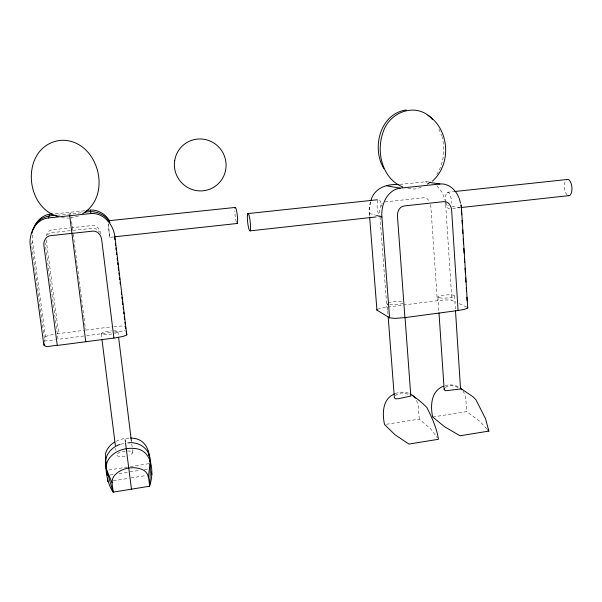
<?xml version="1.0" encoding="UTF-8"?>
<svg xmlns="http://www.w3.org/2000/svg" width="602" height="602" viewBox="0 0 602 602"><rect width="100%" height="100%" fill="white"/><g stroke="black" fill="none" stroke-linecap="round" stroke-linejoin="round"><path stroke-width="0.45" stroke-dasharray="3.01 2.26" d="M32.373 235.058L32.553 241.635L45.511 336.774L44.405 342.839M69.681 215.734L70.223 212.243L70.554 214.094M46.234 235.954C46.775 232.823 49.281 229.941 52.577 229.746L69.689 227.932M370.328 201.888L369.086 209.978L369.47 217.021M370.523 201.903L369.267 210.053L369.651 217.119M113.545 236.925L109.835 237.323L108.247 223.771M32.553 241.635L31.492 243.976L44.729 341.056L55.369 339.686M436.796 174.512C443.892 163.308 445.269 149.296 442.003 136.586M381.074 204.876L379.629 209.067L379.877 215.674M45.511 336.774L48.363 335.487L55.369 334.05M381.683 204.033L382.368 203.303M47.009 235.028L50.312 232.861L70.231 230.634M395.251 395.74C398.968 391.985 405.199 392.474 409.503 394.965M445.134 387.492C449.265 384.377 454.841 385.859 459.055 387.966M116.066 441.334L119.399 439.738L124.892 438.346L130.514 438.053M377.454 309.232L383.813 307.63L402.46 305.131M395.251 393.497L399.736 392.248L404.288 392.135L408.615 393.159M445.134 385.762C449.822 384.136 455.278 384.783 459.386 387.59M421.234 187.342L414.974 189.043L407.622 188.622M70.381 218.18L78.885 215.975M120.754 444.238L123.937 443.433M384.783 201.918L424.485 197.652L427.014 198.502L429.662 201.474M113.349 480.78L129.046 478.266M130.89 477.973L146.436 475.482M108.789 469.996L127.556 467.039M130.295 466.603L149.702 463.54M110.091 475.008L113.718 474.429M119.158 473.571L128.234 472.126M130.04 471.84L139.927 470.267M144.42 469.56L148.017 468.988M386.364 424.275L419.263 419.105L430.776 428.963L437.368 437.804M432.665 416.998L466.655 411.655L479.651 421.152L487.635 429.768M57.024 333.801L83.761 330.378M403.378 305.011L443.591 299.954L450.778 299.999L456.007 302.159M83.851 336.014L58.025 339.34L45.12 243.042M86.605 335.66L112.13 332.372M113.966 332.138L125.043 330.716M85.612 330.144L112.22 326.751M452.561 208.48L460.914 207.562M447.226 192.301L453.765 191.602M72.21 226.262L72.391 227.646L92.038 225.569C96.817 224.922 100.399 229.64 100.684 234.02M73.008 230.333L93.694 228.248L96.516 229.084L99.578 232.079M399.871 184.415L425.117 181.796L429.264 182.015M113.861 326.555L121.198 326.036L124.945 326.419M55.346 213.763L85.898 210.632M57.243 215.26L81.669 212.747M61.509 217.766L68.605 218.097M425.117 181.796L426.976 182.067M445.314 201.775L445.691 205.034L448.445 205.598M452.11 206.343L460.372 208.029M369.365 213.401L375.633 215.2M459.296 303.671L467.506 307.434M437.007 185.83L442.35 192.73L444.968 200.188M416.614 400.473L418.322 406.124L419.263 419.105M463.043 390.984L464.985 394.664L465.835 398.795L466.655 411.655M438.926 129.024L441.665 135.743M109.835 237.323L108.142 224.328M70.901 216.517L71.111 218.037M125.532 443.027L124.892 438.346L125.351 442.034M71.593 221.581L72.029 224.892M46.181 239.897L58.71 333.576M72.391 227.646L72.752 230.446M73.226 234.17L77.199 264.918M77.319 265.851L80.201 288.215M80.322 289.148L83.934 317.096M84.054 318.029L85.492 329.211M101.241 333.779L101.836 338.437M115.742 448.445L115.975 450.304M117.894 331.634L118.466 336.277M131.778 444.088L132.35 448.738M132.47 449.664L132.809 452.456M430.716 204.65L437.3 300.564M387.665 310.241L387.169 303.724A8.413 1.603 -4.2 0 0 388.425 304.431M387.741 311.174L388.027 314.899M379.945 216.607L386.875 307.17M437.917 297.11L438.866 311.144M454.525 295.808L455.368 308.856M445.691 205.034L451.906 300.278M403.001 303.288A8.413 1.603 -4.2 0 1 389.818 304.657M388.162 302.844A8.413 1.603 -4.2 0 1 402.625 301.707M449.777 208.789A8.443 2.852 84.4 0 1 445.999 202.994M445.856 202.167A8.443 2.852 84.4 0 1 447.986 192.151A8.443 2.852 84.4 0 1 451.47 203.265M567.069 194.905A8.21 3.71 85.1 0 1 564.42 186.575A8.21 3.71 85.1 0 1 566.836 179.539M378.319 213.575A8.571 2.325 84 0 1 377.808 200.338A8.571 2.325 84 0 1 381.706 206.418M236.323 222.085A8.119 1.099 83.5 0 1 234.795 210.926M113.537 330.829A8.39 1.573 -7.3 0 1 113.951 333.523M111.957 333.937A8.39 1.573 -7.3 0 1 101.249 333.794A8.39 1.573 -7.3 0 1 111.52 330.934M125.02 456.166A8.217 2.461 -8.9 0 1 116.938 454.081A8.217 2.461 -8.9 0 1 129.641 451.048A8.217 2.461 -8.9 0 1 129.061 455.202M439.43 297.802A8.353 1.565 -3.7 0 0 453.803 296.651A8.353 1.565 -3.7 0 0 445.45 294.957A8.353 1.565 -3.7 0 0 439.43 297.802"/><path stroke-width="0.9" d="M130.514 438.053C155.421 438.422 149.951 470.147 149.605 486.22L113.199 492.135C105.433 480.832 105.689 466.58 105.583 453.396C106.855 448.58 110.309 444.803 114.403 442.131M106.14 468.642C105.516 455.383 120.423 447.768 132.109 448.355C152.359 447.971 154.496 471.456 149.605 486.22C149.01 480.05 148.95 471.991 142.019 469.409C137.835 467.679 133.253 467.4 128.798 467.995C123.064 469.033 117.33 471.577 113.786 476.385C110.535 481.126 112.92 486.935 113.199 492.135L106.14 468.642L112.062 482.706M148.378 476.882L150.372 461.689M43.923 345.518L30.378 246.414C28.347 234.396 35.119 219.421 48.333 217.939L90.842 213.552C103.928 212.438 113.77 225.178 114.967 237.218L126.796 334.983L123.229 336.39L115.659 337.842L57.295 345.443C54.443 344.675 43.096 349.22 44.247 343.727M31.959 233.207C33.968 223.387 41.779 213.778 52.555 214.049M455.488 310.715L460.56 388.997L445.623 390.743L444.178 389.712L444.645 388.388M33.614 228.783L34.743 225.885M48.333 217.939L49.763 214.335M370.967 200.346C374.564 187.726 386.898 183.858 398.938 184.513M461.275 205.094L467.724 308.089L463.924 309.473L458.084 310.504L404.92 317.623L395.1 318.39L389.592 317.833L376.935 310.128L377.01 309.481M35.202 225.178C39.431 217.721 48.273 215.253 56.332 215.35M432.387 181.149C451.763 164.075 449.611 129.52 427.954 115.298M427.405 184.039L430.325 182.165M82.67 213.642C113.898 194.95 97.283 137.918 60.328 140.364C21.093 145.398 22.959 206.621 58.048 216.562M443.373 386.251C430.972 390.984 430.257 405.906 432.665 416.998L444.607 426.758L460.011 435.78L488.869 431.092L485.558 418.751L475.971 399.826L472.969 396.756L460.124 388.004L461.877 389.795M394.43 393.956C382.345 398.915 382.217 413.724 384.535 424.568L394.95 434.697L408.939 444.08L438.467 439.279C436.751 428.022 431.897 417.532 426.841 407.434C421.761 402.437 416.223 397.674 410.128 393.994M119.956 444.442C110.527 447.429 103.16 457.159 106.313 467.212M406.237 109.955C380.11 113.62 371.389 147.889 383.783 168.432M458.844 197.607C455.932 189.999 448.595 183.121 439.972 183.994L400.089 188.17C386.951 190.051 380.803 205.079 381.909 217.006L389.592 317.833M250.146 230.859L376.13 216.931M461.839 207.457L569.477 195.56M114.478 236.819L237.022 223.508M247.768 213.59L377.364 199.759M454.698 191.504L566.836 179.539A8.21 3.71 85.1 0 1 571.892 187.26A8.21 3.71 85.1 0 1 568.19 195.635M107.803 220.836L235.397 207.419M86.823 210.542C95.703 208.39 104.996 213.025 109.466 220.806M84.37 212.468C94.13 209.752 105.034 213.702 110.023 222.672M127.978 442.899C139.002 441.176 150.951 449.37 149.838 461.298M429.76 182.481L439.972 183.994M386.777 185.777L400.089 188.17M376.528 215.456L381.909 217.006M402.738 187.011C382.202 178.741 375.934 151.862 383.038 132.41C389.464 111.242 417.299 101.527 432.687 119.572M467.506 307.434L467.867 307.848M412.4 395.243L415.403 398.246M487.635 429.768L488.869 431.092M459.175 198.351L460.56 203.16M126.142 331.431L126.864 334.765M151.411 472.013L151.93 474.602M125.532 443.027L131.477 489.163M57.295 345.443L43.991 246.384C43.058 241.808 45.632 235.976 50.779 235.63L92.58 231.16C97.637 230.461 101.437 235.45 101.738 240.085L113.921 338.083M85.777 341.74L69.681 215.734M105.38 457.655L105.606 459.454M105.839 461.26L106.306 464.864M106.546 469.041L106.9 471.78M101.949 339.37L115.388 445.646M118.579 337.21L131.432 441.304M114.636 237.798L114.862 239.649M115.313 243.358L115.539 245.217M115.885 248.001L116.111 249.86M116.449 252.644L116.675 254.495M117.127 258.213L117.352 260.064M117.691 262.848L117.924 264.707M118.263 267.491L118.602 270.275M118.94 273.06L119.166 274.911M119.505 277.695L119.73 279.554M120.076 282.338L120.302 284.197M121.318 292.549L121.544 294.401M121.882 297.185L122.108 299.043M122.454 301.828L122.793 304.612M123.132 307.396L123.357 309.247M123.696 312.032L123.922 313.89M124.26 316.675L124.606 319.459M124.945 322.243L125.171 324.102M125.509 326.886L125.735 328.737M150.169 464.022L150.387 465.835M148.19 451.018L148.732 455.496M460.914 204.815L461.102 206.516M90.511 210.166L90.842 213.552M369.651 217.119L376.935 310.128M388.17 316.757L394.363 397.772L395.619 398.855L398.712 398.674L410.82 396.026L405.033 317.389M404.92 317.623L397.501 216.818C396.944 212.288 399.254 206.426 404.371 205.929L443.584 201.662C448.573 201.008 451.673 206.433 451.673 210.805L458.084 310.504M107.246 473.721L107.367 475.437M107.623 478.996L107.811 481.668M438.993 313.01L444.178 389.712M461.41 210.09L461.704 214.771M462.058 220.385L462.291 224.125M462.645 229.746L462.878 233.486M463.224 239.107L463.517 243.787M463.811 248.468L464.104 253.149M464.458 258.762L464.691 262.502M465.045 268.123L465.338 272.804M465.632 277.484L465.925 282.165M466.279 287.779L466.512 291.518M466.866 297.14L467.099 300.88M234.923 208.209A8.119 1.099 83.5 0 1 237.271 215.057A8.119 1.099 83.5 0 1 236.691 223.056M247.384 215.456A8.827 1.294 83.5 0 0 249.431 230.431A8.827 1.294 83.5 0 0 250.086 220.746A8.827 1.294 83.5 0 0 247.384 215.456M174.67 160.719A26.082 25.751 55.4 0 0 209.639 189.246A26.082 25.751 55.4 0 0 216.389 144.856A26.082 25.751 55.4 0 0 174.67 160.719"/></g></svg>
